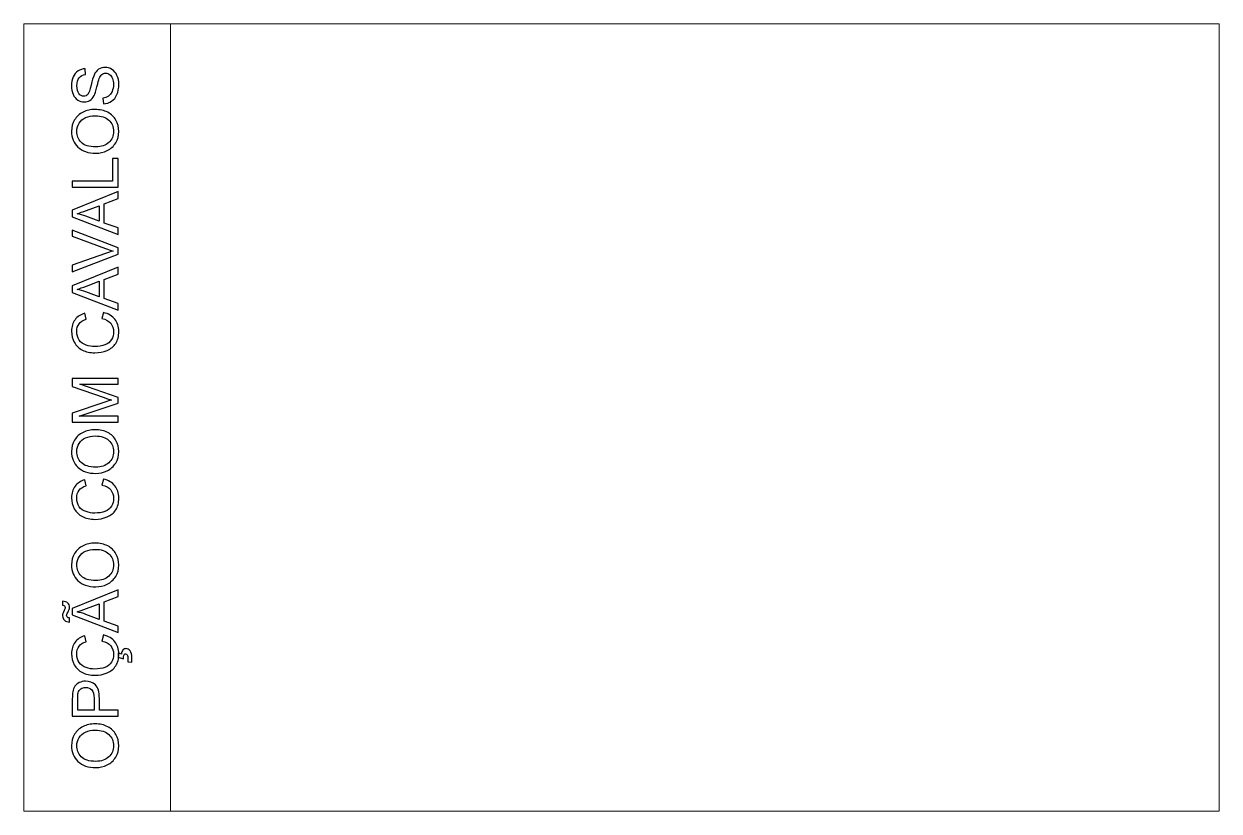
# Model space of a CAD drawing. Header units: millimetres. Extents: x -522 to 522, y -687 to 687.
# Drawn here: x -522 to 522, y 0 to 687 of the extents above; entities that cross this region are included whole.
import ezdxf

# ---------------------------------------------------------------- set-up
doc = ezdxf.new("R2010")
doc.units = ezdxf.units.MM
doc.header["$MEASUREMENT"] = 0
doc.layers.add('Camada 1', color=7, linetype='Continuous')

msp = doc.modelspace()

# ---------------------------------------------------------------- linework, layer by layer
at = {"layer": 'Camada 1', "color": 142, "lineweight": 20}
for points in [[(-521.6659, 0.0001), (-393.8405, 0.0001), (-393.8405, 687.4935), (-521.6659, 687.4935), (-521.6659, 0.0001)], [(-393.8405, 0.0001), (521.6659, 0.0001), (521.6659, 687.4935), (-393.8405, 687.4935), (-393.8405, 0.0001)]]:
    msp.add_lwpolyline(points, close=True, dxfattribs=at)
at = {"layer": 'Camada 1', "color": 142}
for points, knots in [([(-452.3213, 617.7937), (-452.3213, 617.7937), (-452.767, 622.7519), (-452.767, 622.7519), (-452.767, 622.7519), (-450.7614, 622.984), (-449.118, 623.5318), (-447.8274, 624.3953), (-447.8274, 624.3953), (-446.546, 625.2588), (-445.5061, 626.5959), (-444.7076, 628.4064), (-444.7076, 628.4064), (-443.9184, 630.217), (-443.5191, 632.2597), (-443.5191, 634.5253), (-443.5191, 634.5253), (-443.5191, 636.5401), (-443.8162, 638.3136), (-444.4198, 639.8549), (-444.4198, 639.8549), (-445.0233, 641.3962), (-445.8497, 642.5382), (-446.8989, 643.2903), (-446.8989, 643.2903), (-447.9481, 644.0424), (-449.0809, 644.4231), (-450.3158, 644.4231), (-450.3158, 644.4231), (-451.56, 644.4231), (-452.6463, 644.061), (-453.5841, 643.3367), (-453.5841, 643.3367), (-454.5126, 642.6125), (-455.2925, 641.4147), (-455.9332, 639.7434), (-455.9332, 639.7434), (-456.3417, 638.6757), (-456.9917, 636.308), (-457.8738, 632.6404), (-457.8738, 632.6404), (-458.7558, 628.9728), (-459.5822, 626.4102), (-460.3621, 624.9431), (-460.3621, 624.9431), (-461.3649, 623.0397), (-462.5998, 621.6284), (-464.0854, 620.6999), (-464.0854, 620.6999), (-465.5618, 619.7621), (-467.2238, 619.2978), (-469.0529, 619.2978), (-469.0529, 619.2978), (-471.0771, 619.2978), (-472.9619, 619.8735), (-474.7075, 621.0156), (-474.7075, 621.0156), (-476.4624, 622.1576), (-477.7901, 623.8196), (-478.7001, 626.0202), (-478.7001, 626.0202), (-479.61, 628.2115), (-480.065, 630.6534), (-480.065, 633.3368), (-480.065, 633.3368), (-480.065, 636.2894), (-479.5914, 638.8985), (-478.6351, 641.1548), (-478.6351, 641.1548), (-477.688, 643.411), (-476.286, 645.1473), (-474.4289, 646.3637), (-474.4289, 646.3637), (-472.5812, 647.58), (-470.4828, 648.23), (-468.143, 648.3228), (-468.143, 648.3228), (-468.143, 648.3228), (-467.753, 643.2532), (-467.753, 643.2532), (-467.753, 643.2532), (-470.2693, 642.9839), (-472.1727, 642.0647), (-473.454, 640.4955), (-473.454, 640.4955), (-474.7446, 638.9264), (-475.3853, 636.6051), (-475.3853, 633.5411), (-475.3853, 633.5411), (-475.3853, 630.347), (-474.8003, 628.0165), (-473.6304, 626.5587), (-473.6304, 626.5587), (-472.4605, 625.101), (-471.0492, 624.3675), (-469.3965, 624.3675), (-469.3965, 624.3675), (-467.9666, 624.3675), (-466.7874, 624.8874), (-465.8589, 625.9181), (-465.8589, 625.9181), (-464.9397, 626.9394), (-463.9833, 629.5856), (-463.0177, 633.8753), (-463.0177, 633.8753), (-462.0427, 638.165), (-461.1978, 641.1083), (-460.4736, 642.7054), (-460.4736, 642.7054), (-459.4058, 645.0173), (-458.0595, 646.7351), (-456.416, 647.84), (-456.416, 647.84), (-454.7819, 648.9449), (-452.897, 649.4927), (-450.7614, 649.4927), (-450.7614, 649.4927), (-448.6352, 649.4927), (-446.6482, 648.8892), (-444.7726, 647.6728), (-444.7726, 647.6728), (-442.897, 646.4565), (-441.4393, 644.7202), (-440.3994, 642.4454), (-440.3994, 642.4454), (-439.3594, 640.1706), (-438.8395, 637.6172), (-438.8395, 634.7667), (-438.8395, 634.7667), (-438.8395, 631.1641), (-439.3687, 628.1465), (-440.4179, 625.7138), (-440.4179, 625.7138), (-441.4671, 623.2718), (-443.0456, 621.3684), (-445.1626, 619.9849), (-445.1626, 619.9849), (-447.2703, 618.5922), (-449.6565, 617.8679), (-452.3213, 617.7937)], [0, 0, 0, 0, 0.027777778, 0.027777778, 0.027777778, 0.027777778, 0.055555556, 0.055555556, 0.055555556, 0.055555556, 0.083333333, 0.083333333, 0.083333333, 0.083333333, 0.111111111, 0.111111111, 0.111111111, 0.111111111, 0.138888889, 0.138888889, 0.138888889, 0.138888889, 0.166666667, 0.166666667, 0.166666667, 0.166666667, 0.194444444, 0.194444444, 0.194444444, 0.194444444, 0.222222222, 0.222222222, 0.222222222, 0.222222222, 0.25, 0.25, 0.25, 0.25, 0.277777778, 0.277777778, 0.277777778, 0.277777778, 0.305555556, 0.305555556, 0.305555556, 0.305555556, 0.333333333, 0.333333333, 0.333333333, 0.333333333, 0.361111111, 0.361111111, 0.361111111, 0.361111111, 0.388888889, 0.388888889, 0.388888889, 0.388888889, 0.416666667, 0.416666667, 0.416666667, 0.416666667, 0.444444444, 0.444444444, 0.444444444, 0.444444444, 0.472222222, 0.472222222, 0.472222222, 0.472222222, 0.5, 0.5, 0.5, 0.5, 0.527777778, 0.527777778, 0.527777778, 0.527777778, 0.555555556, 0.555555556, 0.555555556, 0.555555556, 0.583333333, 0.583333333, 0.583333333, 0.583333333, 0.611111111, 0.611111111, 0.611111111, 0.611111111, 0.638888889, 0.638888889, 0.638888889, 0.638888889, 0.666666667, 0.666666667, 0.666666667, 0.666666667, 0.694444444, 0.694444444, 0.694444444, 0.694444444, 0.722222222, 0.722222222, 0.722222222, 0.722222222, 0.75, 0.75, 0.75, 0.75, 0.777777778, 0.777777778, 0.777777778, 0.777777778, 0.805555556, 0.805555556, 0.805555556, 0.805555556, 0.833333333, 0.833333333, 0.833333333, 0.833333333, 0.861111111, 0.861111111, 0.861111111, 0.861111111, 0.888888889, 0.888888889, 0.888888889, 0.888888889, 0.916666667, 0.916666667, 0.916666667, 0.916666667, 0.944444444, 0.944444444, 0.944444444, 0.944444444, 1, 1, 1, 1]), ([(-458.923, 574.5719), (-465.5339, 574.5719), (-470.7149, 576.3546), (-474.4568, 579.9108), (-474.4568, 579.9108), (-478.1987, 583.4669), (-480.065, 588.0537), (-480.065, 593.6804), (-480.065, 593.6804), (-480.065, 597.3666), (-479.1829, 600.6814), (-477.428, 603.6433), (-477.428, 603.6433), (-475.6731, 606.5959), (-473.2219, 608.8522), (-470.0743, 610.4028), (-470.0743, 610.4028), (-466.9359, 611.9534), (-463.3705, 612.7333), (-459.3872, 612.7333), (-459.3872, 612.7333), (-455.3482, 612.7333), (-451.7271, 611.9162), (-448.5423, 610.2821), (-448.5423, 610.2821), (-445.3483, 608.6479), (-442.9342, 606.3359), (-441.3, 603.3462), (-441.3, 603.3462), (-439.6566, 600.3471), (-438.8395, 597.1159), (-438.8395, 593.6526), (-438.8395, 593.6526), (-438.8395, 589.8922), (-439.7494, 586.5403), (-441.56, 583.5784), (-441.56, 583.5784), (-443.3706, 580.6257), (-445.8404, 578.3787), (-448.9787, 576.856), (-448.9787, 576.856), (-452.1078, 575.3333), (-455.4225, 574.5719), (-458.923, 574.5719)], [0, 0, 0, 0, 0.083333333, 0.083333333, 0.083333333, 0.083333333, 0.166666667, 0.166666667, 0.166666667, 0.166666667, 0.25, 0.25, 0.25, 0.25, 0.333333333, 0.333333333, 0.333333333, 0.333333333, 0.416666667, 0.416666667, 0.416666667, 0.416666667, 0.5, 0.5, 0.5, 0.5, 0.583333333, 0.583333333, 0.583333333, 0.583333333, 0.666666667, 0.666666667, 0.666666667, 0.666666667, 0.75, 0.75, 0.75, 0.75, 0.833333333, 0.833333333, 0.833333333, 0.833333333, 1, 1, 1, 1]), ([(-458.8301, 580.0315), (-454.0298, 580.0315), (-450.2508, 581.3221), (-447.4931, 583.9033), (-447.4931, 583.9033), (-444.7355, 586.4846), (-443.352, 589.725), (-443.352, 593.6247), (-443.352, 593.6247), (-443.352, 597.5987), (-444.7447, 600.8578), (-447.5303, 603.4297), (-447.5303, 603.4297), (-450.3158, 605.9924), (-454.2712, 607.2737), (-459.3965, 607.2737), (-459.3965, 607.2737), (-462.637, 607.2737), (-465.4689, 606.7259), (-467.883, 605.6303), (-467.883, 605.6303), (-470.2971, 604.5346), (-472.1727, 602.9283), (-473.5004, 600.8206), (-473.5004, 600.8206), (-474.8282, 598.7036), (-475.4967, 596.336), (-475.4967, 593.7083), (-475.4967, 593.7083), (-475.4967, 589.9757), (-474.2154, 586.7631), (-471.6527, 584.0705), (-471.6527, 584.0705), (-469.0901, 581.3778), (-464.819, 580.0315), (-458.8301, 580.0315)], [0, 0, 0, 0, 0.1, 0.1, 0.1, 0.1, 0.2, 0.2, 0.2, 0.2, 0.3, 0.3, 0.3, 0.3, 0.4, 0.4, 0.4, 0.4, 0.5, 0.5, 0.5, 0.5, 0.6, 0.6, 0.6, 0.6, 0.7, 0.7, 0.7, 0.7, 0.8, 0.8, 0.8, 0.8, 1, 1, 1, 1]), ([(-439.508, 544.9805), (-439.508, 544.9805), (-479.3964, 544.9805), (-479.3964, 544.9805), (-479.3964, 544.9805), (-479.3964, 544.9805), (-479.3964, 550.273), (-479.3964, 550.273), (-479.3964, 550.273), (-479.3964, 550.273), (-444.1876, 550.273), (-444.1876, 550.273), (-444.1876, 550.273), (-444.1876, 550.273), (-444.1876, 569.883), (-444.1876, 569.883), (-444.1876, 569.883), (-444.1876, 569.883), (-439.508, 569.883), (-439.508, 569.883), (-439.508, 569.883), (-439.508, 569.883), (-439.508, 544.9805), (-439.508, 544.9805)], [0, 0, 0, 0, 0.142857143, 0.142857143, 0.142857143, 0.142857143, 0.285714286, 0.285714286, 0.285714286, 0.285714286, 0.428571429, 0.428571429, 0.428571429, 0.428571429, 0.571428571, 0.571428571, 0.571428571, 0.571428571, 0.714285714, 0.714285714, 0.714285714, 0.714285714, 1, 1, 1, 1]), ([(-439.508, 503.6715), (-439.508, 503.6715), (-479.3964, 518.9732), (-479.3964, 518.9732), (-479.3964, 518.9732), (-479.3964, 518.9732), (-479.3964, 524.7764), (-479.3964, 524.7764), (-479.3964, 524.7764), (-479.3964, 524.7764), (-439.508, 541.0159), (-439.508, 541.0159), (-439.508, 541.0159), (-439.508, 541.0159), (-439.508, 535.0085), (-439.508, 535.0085), (-439.508, 535.0085), (-439.508, 535.0085), (-451.5971, 530.3938), (-451.5971, 530.3938), (-451.5971, 530.3938), (-451.5971, 530.3938), (-451.5971, 513.5972), (-451.5971, 513.5972), (-451.5971, 513.5972), (-451.5971, 513.5972), (-439.508, 509.2704), (-439.508, 509.2704), (-439.508, 509.2704), (-439.508, 509.2704), (-439.508, 503.6715), (-439.508, 503.6715)], [0, 0, 0, 0, 0.111111111, 0.111111111, 0.111111111, 0.111111111, 0.222222222, 0.222222222, 0.222222222, 0.222222222, 0.333333333, 0.333333333, 0.333333333, 0.333333333, 0.444444444, 0.444444444, 0.444444444, 0.444444444, 0.555555556, 0.555555556, 0.555555556, 0.555555556, 0.666666667, 0.666666667, 0.666666667, 0.666666667, 0.777777778, 0.777777778, 0.777777778, 0.777777778, 1, 1, 1, 1]), ([(-455.8868, 515.1478), (-455.8868, 515.1478), (-455.8868, 528.7411), (-455.8868, 528.7411), (-455.8868, 528.7411), (-455.8868, 528.7411), (-466.9452, 524.5814), (-466.9452, 524.5814), (-466.9452, 524.5814), (-470.3064, 523.3279), (-473.0826, 522.3808), (-475.2739, 521.7216), (-475.2739, 521.7216), (-472.6741, 521.1738), (-470.1207, 520.4403), (-467.5952, 519.5211), (-467.5952, 519.5211), (-467.5952, 519.5211), (-455.8868, 515.1478), (-455.8868, 515.1478)], [0, 0, 0, 0, 0.166666667, 0.166666667, 0.166666667, 0.166666667, 0.333333333, 0.333333333, 0.333333333, 0.333333333, 0.5, 0.5, 0.5, 0.5, 0.666666667, 0.666666667, 0.666666667, 0.666666667, 1, 1, 1, 1]), ([(-439.508, 486.3828), (-439.508, 486.3828), (-479.3964, 470.9697), (-479.3964, 470.9697), (-479.3964, 470.9697), (-479.3964, 470.9697), (-479.3964, 476.6893), (-479.3964, 476.6893), (-479.3964, 476.6893), (-479.3964, 476.6893), (-450.4086, 487.0514), (-450.4086, 487.0514), (-450.4086, 487.0514), (-448.0874, 487.8777), (-445.9147, 488.5834), (-443.8812, 489.1405), (-443.8812, 489.1405), (-446.0539, 489.7533), (-448.2359, 490.4682), (-450.4086, 491.2853), (-450.4086, 491.2853), (-450.4086, 491.2853), (-479.3964, 502.0374), (-479.3964, 502.0374), (-479.3964, 502.0374), (-479.3964, 502.0374), (-479.3964, 507.4227), (-479.3964, 507.4227), (-479.3964, 507.4227), (-479.3964, 507.4227), (-439.508, 491.8703), (-439.508, 491.8703), (-439.508, 491.8703), (-439.508, 491.8703), (-439.508, 486.3828), (-439.508, 486.3828)], [0, 0, 0, 0, 0.1, 0.1, 0.1, 0.1, 0.2, 0.2, 0.2, 0.2, 0.3, 0.3, 0.3, 0.3, 0.4, 0.4, 0.4, 0.4, 0.5, 0.5, 0.5, 0.5, 0.6, 0.6, 0.6, 0.6, 0.7, 0.7, 0.7, 0.7, 0.8, 0.8, 0.8, 0.8, 1, 1, 1, 1]), ([(-439.508, 437.6179), (-439.508, 437.6179), (-479.3964, 452.9196), (-479.3964, 452.9196), (-479.3964, 452.9196), (-479.3964, 452.9196), (-479.3964, 458.7228), (-479.3964, 458.7228), (-479.3964, 458.7228), (-479.3964, 458.7228), (-439.508, 474.9623), (-439.508, 474.9623), (-439.508, 474.9623), (-439.508, 474.9623), (-439.508, 468.9549), (-439.508, 468.9549), (-439.508, 468.9549), (-439.508, 468.9549), (-451.5971, 464.3402), (-451.5971, 464.3402), (-451.5971, 464.3402), (-451.5971, 464.3402), (-451.5971, 447.5436), (-451.5971, 447.5436), (-451.5971, 447.5436), (-451.5971, 447.5436), (-439.508, 443.2168), (-439.508, 443.2168), (-439.508, 443.2168), (-439.508, 443.2168), (-439.508, 437.6179), (-439.508, 437.6179)], [0, 0, 0, 0, 0.111111111, 0.111111111, 0.111111111, 0.111111111, 0.222222222, 0.222222222, 0.222222222, 0.222222222, 0.333333333, 0.333333333, 0.333333333, 0.333333333, 0.444444444, 0.444444444, 0.444444444, 0.444444444, 0.555555556, 0.555555556, 0.555555556, 0.555555556, 0.666666667, 0.666666667, 0.666666667, 0.666666667, 0.777777778, 0.777777778, 0.777777778, 0.777777778, 1, 1, 1, 1]), ([(-455.8868, 449.0942), (-455.8868, 449.0942), (-455.8868, 462.6875), (-455.8868, 462.6875), (-455.8868, 462.6875), (-455.8868, 462.6875), (-466.9452, 458.5278), (-466.9452, 458.5278), (-466.9452, 458.5278), (-470.3064, 457.2743), (-473.0826, 456.3272), (-475.2739, 455.668), (-475.2739, 455.668), (-472.6741, 455.1202), (-470.1207, 454.3867), (-467.5952, 453.4675), (-467.5952, 453.4675), (-467.5952, 453.4675), (-455.8868, 449.0942), (-455.8868, 449.0942)], [0, 0, 0, 0, 0.166666667, 0.166666667, 0.166666667, 0.166666667, 0.333333333, 0.333333333, 0.333333333, 0.333333333, 0.5, 0.5, 0.5, 0.5, 0.666666667, 0.666666667, 0.666666667, 0.666666667, 1, 1, 1, 1]), ([(-453.5005, 430.1713), (-453.5005, 430.1713), (-452.1635, 435.4638), (-452.1635, 435.4638), (-452.1635, 435.4638), (-447.8274, 434.3589), (-444.5312, 432.3719), (-442.2564, 429.5028), (-442.2564, 429.5028), (-439.9815, 426.6337), (-438.8395, 423.124), (-438.8395, 418.9736), (-438.8395, 418.9736), (-438.8395, 414.6839), (-439.7123, 411.1928), (-441.4671, 408.5001), (-441.4671, 408.5001), (-443.2127, 405.8074), (-445.7475, 403.7647), (-449.0623, 402.3627), (-449.0623, 402.3627), (-452.377, 400.9607), (-455.9425, 400.255), (-459.7493, 400.255), (-459.7493, 400.255), (-463.8997, 400.255), (-467.5209, 401.0442), (-470.6128, 402.632), (-470.6128, 402.632), (-473.7047, 404.2197), (-476.0538, 406.476), (-477.6601, 409.4007), (-477.6601, 409.4007), (-479.2664, 412.3255), (-480.065, 415.5474), (-480.065, 419.0572), (-480.065, 419.0572), (-480.065, 423.0497), (-479.0529, 426.4016), (-477.0195, 429.1128), (-477.0195, 429.1128), (-474.986, 431.8333), (-472.1355, 433.7275), (-468.4587, 434.7953), (-468.4587, 434.7953), (-468.4587, 434.7953), (-467.2331, 429.6142), (-467.2331, 429.6142), (-467.2331, 429.6142), (-470.13, 428.695), (-472.247, 427.3487), (-473.5654, 425.5938), (-473.5654, 425.5938), (-474.8932, 423.8389), (-475.5524, 421.6291), (-475.5524, 418.9643), (-475.5524, 418.9643), (-475.5524, 415.9095), (-474.8189, 413.3469), (-473.3519, 411.2949), (-473.3519, 411.2949), (-471.8849, 409.2429), (-469.9071, 407.7944), (-467.4373, 406.9681), (-467.4373, 406.9681), (-464.9582, 406.1324), (-462.4049, 405.7146), (-459.7772, 405.7146), (-459.7772, 405.7146), (-456.3882, 405.7146), (-453.4262, 406.2067), (-450.9007, 407.1909), (-450.9007, 407.1909), (-448.3659, 408.1751), (-446.481, 409.7072), (-445.2276, 411.787), (-445.2276, 411.787), (-443.9741, 413.8668), (-443.352, 416.1138), (-443.352, 418.5372), (-443.352, 418.5372), (-443.352, 421.4898), (-444.2062, 423.9782), (-445.9054, 426.0209), (-445.9054, 426.0209), (-447.6138, 428.0636), (-450.1393, 429.4471), (-453.5005, 430.1713)], [0, 0, 0, 0, 0.043478261, 0.043478261, 0.043478261, 0.043478261, 0.086956522, 0.086956522, 0.086956522, 0.086956522, 0.130434783, 0.130434783, 0.130434783, 0.130434783, 0.173913043, 0.173913043, 0.173913043, 0.173913043, 0.217391304, 0.217391304, 0.217391304, 0.217391304, 0.260869565, 0.260869565, 0.260869565, 0.260869565, 0.304347826, 0.304347826, 0.304347826, 0.304347826, 0.347826087, 0.347826087, 0.347826087, 0.347826087, 0.391304348, 0.391304348, 0.391304348, 0.391304348, 0.434782609, 0.434782609, 0.434782609, 0.434782609, 0.47826087, 0.47826087, 0.47826087, 0.47826087, 0.52173913, 0.52173913, 0.52173913, 0.52173913, 0.565217391, 0.565217391, 0.565217391, 0.565217391, 0.608695652, 0.608695652, 0.608695652, 0.608695652, 0.652173913, 0.652173913, 0.652173913, 0.652173913, 0.695652174, 0.695652174, 0.695652174, 0.695652174, 0.739130435, 0.739130435, 0.739130435, 0.739130435, 0.782608696, 0.782608696, 0.782608696, 0.782608696, 0.826086957, 0.826086957, 0.826086957, 0.826086957, 0.869565217, 0.869565217, 0.869565217, 0.869565217, 0.913043478, 0.913043478, 0.913043478, 0.913043478, 1, 1, 1, 1]), ([(-439.508, 339.7632), (-439.508, 339.7632), (-479.3964, 339.7632), (-479.3964, 339.7632), (-479.3964, 339.7632), (-479.3964, 339.7632), (-479.3964, 347.674), (-479.3964, 347.674), (-479.3964, 347.674), (-479.3964, 347.674), (-451.1607, 357.1076), (-451.1607, 357.1076), (-451.1607, 357.1076), (-448.533, 357.9804), (-446.5646, 358.6117), (-445.2554, 359.011), (-445.2554, 359.011), (-446.7039, 359.466), (-448.8394, 360.1809), (-451.6528, 361.1466), (-451.6528, 361.1466), (-451.6528, 361.1466), (-479.3964, 370.7473), (-479.3964, 370.7473), (-479.3964, 370.7473), (-479.3964, 370.7473), (-479.3964, 377.8132), (-479.3964, 377.8132), (-479.3964, 377.8132), (-479.3964, 377.8132), (-439.508, 377.8132), (-439.508, 377.8132), (-439.508, 377.8132), (-439.508, 377.8132), (-439.508, 372.7435), (-439.508, 372.7435), (-439.508, 372.7435), (-439.508, 372.7435), (-472.8784, 372.7435), (-472.8784, 372.7435), (-472.8784, 372.7435), (-472.8784, 372.7435), (-439.508, 361.1001), (-439.508, 361.1001), (-439.508, 361.1001), (-439.508, 361.1001), (-439.508, 356.3462), (-439.508, 356.3462), (-439.508, 356.3462), (-439.508, 356.3462), (-473.4912, 344.8328), (-473.4912, 344.8328), (-473.4912, 344.8328), (-473.4912, 344.8328), (-439.508, 344.8328), (-439.508, 344.8328), (-439.508, 344.8328), (-439.508, 344.8328), (-439.508, 339.7632), (-439.508, 339.7632)], [0, 0, 0, 0, 0.0625, 0.0625, 0.0625, 0.0625, 0.125, 0.125, 0.125, 0.125, 0.1875, 0.1875, 0.1875, 0.1875, 0.25, 0.25, 0.25, 0.25, 0.3125, 0.3125, 0.3125, 0.3125, 0.375, 0.375, 0.375, 0.375, 0.4375, 0.4375, 0.4375, 0.4375, 0.5, 0.5, 0.5, 0.5, 0.5625, 0.5625, 0.5625, 0.5625, 0.625, 0.625, 0.625, 0.625, 0.6875, 0.6875, 0.6875, 0.6875, 0.75, 0.75, 0.75, 0.75, 0.8125, 0.8125, 0.8125, 0.8125, 0.875, 0.875, 0.875, 0.875, 1, 1, 1, 1]), ([(-458.923, 294.9258), (-465.5339, 294.9258), (-470.7149, 296.7085), (-474.4568, 300.2647), (-474.4568, 300.2647), (-478.1987, 303.8208), (-480.065, 308.4076), (-480.065, 314.0343), (-480.065, 314.0343), (-480.065, 317.7205), (-479.1829, 321.0353), (-477.428, 323.9972), (-477.428, 323.9972), (-475.6731, 326.9498), (-473.2219, 329.2061), (-470.0743, 330.7567), (-470.0743, 330.7567), (-466.9359, 332.3073), (-463.3705, 333.0872), (-459.3872, 333.0872), (-459.3872, 333.0872), (-455.3482, 333.0872), (-451.7271, 332.2701), (-448.5423, 330.636), (-448.5423, 330.636), (-445.3483, 329.0018), (-442.9342, 326.6898), (-441.3, 323.7001), (-441.3, 323.7001), (-439.6566, 320.701), (-438.8395, 317.4698), (-438.8395, 314.0065), (-438.8395, 314.0065), (-438.8395, 310.2461), (-439.7494, 306.8942), (-441.56, 303.9323), (-441.56, 303.9323), (-443.3706, 300.9796), (-445.8404, 298.7326), (-448.9787, 297.2099), (-448.9787, 297.2099), (-452.1078, 295.6872), (-455.4225, 294.9258), (-458.923, 294.9258)], [0, 0, 0, 0, 0.083333333, 0.083333333, 0.083333333, 0.083333333, 0.166666667, 0.166666667, 0.166666667, 0.166666667, 0.25, 0.25, 0.25, 0.25, 0.333333333, 0.333333333, 0.333333333, 0.333333333, 0.416666667, 0.416666667, 0.416666667, 0.416666667, 0.5, 0.5, 0.5, 0.5, 0.583333333, 0.583333333, 0.583333333, 0.583333333, 0.666666667, 0.666666667, 0.666666667, 0.666666667, 0.75, 0.75, 0.75, 0.75, 0.833333333, 0.833333333, 0.833333333, 0.833333333, 1, 1, 1, 1]), ([(-458.8301, 300.3854), (-454.0298, 300.3854), (-450.2508, 301.676), (-447.4931, 304.2572), (-447.4931, 304.2572), (-444.7355, 306.8385), (-443.352, 310.0789), (-443.352, 313.9786), (-443.352, 313.9786), (-443.352, 317.9526), (-444.7447, 321.2117), (-447.5303, 323.7836), (-447.5303, 323.7836), (-450.3158, 326.3463), (-454.2712, 327.6276), (-459.3965, 327.6276), (-459.3965, 327.6276), (-462.637, 327.6276), (-465.4689, 327.0798), (-467.883, 325.9842), (-467.883, 325.9842), (-470.2971, 324.8885), (-472.1727, 323.2822), (-473.5004, 321.1745), (-473.5004, 321.1745), (-474.8282, 319.0575), (-475.4967, 316.6899), (-475.4967, 314.0622), (-475.4967, 314.0622), (-475.4967, 310.3296), (-474.2154, 307.117), (-471.6527, 304.4244), (-471.6527, 304.4244), (-469.0901, 301.7317), (-464.819, 300.3854), (-458.8301, 300.3854)], [0, 0, 0, 0, 0.1, 0.1, 0.1, 0.1, 0.2, 0.2, 0.2, 0.2, 0.3, 0.3, 0.3, 0.3, 0.4, 0.4, 0.4, 0.4, 0.5, 0.5, 0.5, 0.5, 0.6, 0.6, 0.6, 0.6, 0.7, 0.7, 0.7, 0.7, 0.8, 0.8, 0.8, 0.8, 1, 1, 1, 1]), ([(-453.5005, 284.7215), (-453.5005, 284.7215), (-452.1635, 290.014), (-452.1635, 290.014), (-452.1635, 290.014), (-447.8274, 288.9091), (-444.5312, 286.9221), (-442.2564, 284.053), (-442.2564, 284.053), (-439.9815, 281.1839), (-438.8395, 277.6742), (-438.8395, 273.5238), (-438.8395, 273.5238), (-438.8395, 269.2341), (-439.7123, 265.743), (-441.4671, 263.0503), (-441.4671, 263.0503), (-443.2127, 260.3576), (-445.7475, 258.3149), (-449.0623, 256.9129), (-449.0623, 256.9129), (-452.377, 255.5109), (-455.9425, 254.8052), (-459.7493, 254.8052), (-459.7493, 254.8052), (-463.8997, 254.8052), (-467.5209, 255.5944), (-470.6128, 257.1822), (-470.6128, 257.1822), (-473.7047, 258.7699), (-476.0538, 261.0262), (-477.6601, 263.9509), (-477.6601, 263.9509), (-479.2664, 266.8757), (-480.065, 270.0976), (-480.065, 273.6074), (-480.065, 273.6074), (-480.065, 277.5999), (-479.0529, 280.9518), (-477.0195, 283.663), (-477.0195, 283.663), (-474.986, 286.3835), (-472.1355, 288.2777), (-468.4587, 289.3455), (-468.4587, 289.3455), (-468.4587, 289.3455), (-467.2331, 284.1644), (-467.2331, 284.1644), (-467.2331, 284.1644), (-470.13, 283.2452), (-472.247, 281.8989), (-473.5654, 280.144), (-473.5654, 280.144), (-474.8932, 278.3891), (-475.5524, 276.1793), (-475.5524, 273.5145), (-475.5524, 273.5145), (-475.5524, 270.4597), (-474.8189, 267.8971), (-473.3519, 265.8451), (-473.3519, 265.8451), (-471.8849, 263.7931), (-469.9071, 262.3446), (-467.4373, 261.5183), (-467.4373, 261.5183), (-464.9582, 260.6826), (-462.4049, 260.2648), (-459.7772, 260.2648), (-459.7772, 260.2648), (-456.3882, 260.2648), (-453.4262, 260.7569), (-450.9007, 261.7411), (-450.9007, 261.7411), (-448.3659, 262.7253), (-446.481, 264.2574), (-445.2276, 266.3372), (-445.2276, 266.3372), (-443.9741, 268.417), (-443.352, 270.664), (-443.352, 273.0874), (-443.352, 273.0874), (-443.352, 276.04), (-444.2062, 278.5284), (-445.9054, 280.5711), (-445.9054, 280.5711), (-447.6138, 282.6138), (-450.1393, 283.9973), (-453.5005, 284.7215)], [0, 0, 0, 0, 0.043478261, 0.043478261, 0.043478261, 0.043478261, 0.086956522, 0.086956522, 0.086956522, 0.086956522, 0.130434783, 0.130434783, 0.130434783, 0.130434783, 0.173913043, 0.173913043, 0.173913043, 0.173913043, 0.217391304, 0.217391304, 0.217391304, 0.217391304, 0.260869565, 0.260869565, 0.260869565, 0.260869565, 0.304347826, 0.304347826, 0.304347826, 0.304347826, 0.347826087, 0.347826087, 0.347826087, 0.347826087, 0.391304348, 0.391304348, 0.391304348, 0.391304348, 0.434782609, 0.434782609, 0.434782609, 0.434782609, 0.47826087, 0.47826087, 0.47826087, 0.47826087, 0.52173913, 0.52173913, 0.52173913, 0.52173913, 0.565217391, 0.565217391, 0.565217391, 0.565217391, 0.608695652, 0.608695652, 0.608695652, 0.608695652, 0.652173913, 0.652173913, 0.652173913, 0.652173913, 0.695652174, 0.695652174, 0.695652174, 0.695652174, 0.739130435, 0.739130435, 0.739130435, 0.739130435, 0.782608696, 0.782608696, 0.782608696, 0.782608696, 0.826086957, 0.826086957, 0.826086957, 0.826086957, 0.869565217, 0.869565217, 0.869565217, 0.869565217, 0.913043478, 0.913043478, 0.913043478, 0.913043478, 1, 1, 1, 1]), ([(-458.923, 195.8825), (-465.5339, 195.8825), (-470.7149, 197.6652), (-474.4568, 201.2214), (-474.4568, 201.2214), (-478.1987, 204.7775), (-480.065, 209.3643), (-480.065, 214.991), (-480.065, 214.991), (-480.065, 218.6772), (-479.1829, 221.992), (-477.428, 224.9539), (-477.428, 224.9539), (-475.6731, 227.9065), (-473.2219, 230.1628), (-470.0743, 231.7134), (-470.0743, 231.7134), (-466.9359, 233.264), (-463.3705, 234.0439), (-459.3872, 234.0439), (-459.3872, 234.0439), (-455.3482, 234.0439), (-451.7271, 233.2268), (-448.5423, 231.5927), (-448.5423, 231.5927), (-445.3483, 229.9585), (-442.9342, 227.6465), (-441.3, 224.6568), (-441.3, 224.6568), (-439.6566, 221.6577), (-438.8395, 218.4265), (-438.8395, 214.9632), (-438.8395, 214.9632), (-438.8395, 211.2028), (-439.7494, 207.8509), (-441.56, 204.889), (-441.56, 204.889), (-443.3706, 201.9363), (-445.8404, 199.6893), (-448.9787, 198.1666), (-448.9787, 198.1666), (-452.1078, 196.6439), (-455.4225, 195.8825), (-458.923, 195.8825)], [0, 0, 0, 0, 0.083333333, 0.083333333, 0.083333333, 0.083333333, 0.166666667, 0.166666667, 0.166666667, 0.166666667, 0.25, 0.25, 0.25, 0.25, 0.333333333, 0.333333333, 0.333333333, 0.333333333, 0.416666667, 0.416666667, 0.416666667, 0.416666667, 0.5, 0.5, 0.5, 0.5, 0.583333333, 0.583333333, 0.583333333, 0.583333333, 0.666666667, 0.666666667, 0.666666667, 0.666666667, 0.75, 0.75, 0.75, 0.75, 0.833333333, 0.833333333, 0.833333333, 0.833333333, 1, 1, 1, 1]), ([(-458.8301, 201.3421), (-454.0298, 201.3421), (-450.2508, 202.6327), (-447.4931, 205.2139), (-447.4931, 205.2139), (-444.7355, 207.7952), (-443.352, 211.0356), (-443.352, 214.9353), (-443.352, 214.9353), (-443.352, 218.9093), (-444.7447, 222.1684), (-447.5303, 224.7403), (-447.5303, 224.7403), (-450.3158, 227.303), (-454.2712, 228.5843), (-459.3965, 228.5843), (-459.3965, 228.5843), (-462.637, 228.5843), (-465.4689, 228.0365), (-467.883, 226.9409), (-467.883, 226.9409), (-470.2971, 225.8452), (-472.1727, 224.2389), (-473.5004, 222.1312), (-473.5004, 222.1312), (-474.8282, 220.0142), (-475.4967, 217.6466), (-475.4967, 215.0189), (-475.4967, 215.0189), (-475.4967, 211.2863), (-474.2154, 208.0737), (-471.6527, 205.3811), (-471.6527, 205.3811), (-469.0901, 202.6884), (-464.819, 201.3421), (-458.8301, 201.3421)], [0, 0, 0, 0, 0.1, 0.1, 0.1, 0.1, 0.2, 0.2, 0.2, 0.2, 0.3, 0.3, 0.3, 0.3, 0.4, 0.4, 0.4, 0.4, 0.5, 0.5, 0.5, 0.5, 0.6, 0.6, 0.6, 0.6, 0.7, 0.7, 0.7, 0.7, 0.8, 0.8, 0.8, 0.8, 1, 1, 1, 1]), ([(-439.508, 155.9662), (-439.508, 155.9662), (-479.3964, 171.2679), (-479.3964, 171.2679), (-479.3964, 171.2679), (-479.3964, 171.2679), (-479.3964, 177.0711), (-479.3964, 177.0711), (-479.3964, 177.0711), (-479.3964, 177.0711), (-439.508, 193.3106), (-439.508, 193.3106), (-439.508, 193.3106), (-439.508, 193.3106), (-439.508, 187.3032), (-439.508, 187.3032), (-439.508, 187.3032), (-439.508, 187.3032), (-451.5971, 182.6885), (-451.5971, 182.6885), (-451.5971, 182.6885), (-451.5971, 182.6885), (-451.5971, 165.8919), (-451.5971, 165.8919), (-451.5971, 165.8919), (-451.5971, 165.8919), (-439.508, 161.5651), (-439.508, 161.5651), (-439.508, 161.5651), (-439.508, 161.5651), (-439.508, 155.9662), (-439.508, 155.9662)], [0, 0, 0, 0, 0.111111111, 0.111111111, 0.111111111, 0.111111111, 0.222222222, 0.222222222, 0.222222222, 0.222222222, 0.333333333, 0.333333333, 0.333333333, 0.333333333, 0.444444444, 0.444444444, 0.444444444, 0.444444444, 0.555555556, 0.555555556, 0.555555556, 0.555555556, 0.666666667, 0.666666667, 0.666666667, 0.666666667, 0.777777778, 0.777777778, 0.777777778, 0.777777778, 1, 1, 1, 1]), ([(-481.792, 165.1305), (-483.6583, 165.112), (-485.1439, 165.6319), (-486.2581, 166.6811), (-486.2581, 166.6811), (-487.363, 167.7118), (-487.9201, 169.0395), (-487.9201, 170.6551), (-487.9201, 170.6551), (-487.9201, 171.7786), (-487.4465, 173.3106), (-486.4902, 175.2419), (-486.4902, 175.2419), (-485.9609, 176.3097), (-485.6917, 177.1639), (-485.6917, 177.7953), (-485.6917, 177.7953), (-485.6917, 178.3803), (-485.8495, 178.8259), (-486.1652, 179.1324), (-486.1652, 179.1324), (-486.4716, 179.4388), (-487.103, 179.6523), (-488.0315, 179.7823), (-488.0315, 179.7823), (-488.0315, 179.7823), (-488.0315, 183.292), (-488.0315, 183.292), (-488.0315, 183.292), (-485.9702, 183.2363), (-484.4196, 182.7164), (-483.389, 181.7322), (-483.389, 181.7322), (-482.3584, 180.7479), (-481.8477, 179.5038), (-481.8477, 177.981), (-481.8477, 177.981), (-481.8477, 176.8482), (-482.3584, 175.3441), (-483.3704, 173.4871), (-483.3704, 173.4871), (-484.0297, 172.2707), (-484.3546, 171.3794), (-484.3546, 170.813), (-484.3546, 170.813), (-484.3546, 170.2002), (-484.1411, 169.6988), (-483.7047, 169.3274), (-483.7047, 169.3274), (-483.2776, 168.9281), (-482.6369, 168.7331), (-481.792, 168.7517), (-481.792, 168.7517), (-481.792, 168.7517), (-481.792, 165.1305), (-481.792, 165.1305)], [0, 0, 0, 0, 0.066666667, 0.066666667, 0.066666667, 0.066666667, 0.133333333, 0.133333333, 0.133333333, 0.133333333, 0.2, 0.2, 0.2, 0.2, 0.266666667, 0.266666667, 0.266666667, 0.266666667, 0.333333333, 0.333333333, 0.333333333, 0.333333333, 0.4, 0.4, 0.4, 0.4, 0.466666667, 0.466666667, 0.466666667, 0.466666667, 0.533333333, 0.533333333, 0.533333333, 0.533333333, 0.6, 0.6, 0.6, 0.6, 0.666666667, 0.666666667, 0.666666667, 0.666666667, 0.733333333, 0.733333333, 0.733333333, 0.733333333, 0.8, 0.8, 0.8, 0.8, 0.866666667, 0.866666667, 0.866666667, 0.866666667, 1, 1, 1, 1]), ([(-455.8868, 167.4425), (-455.8868, 167.4425), (-455.8868, 181.0358), (-455.8868, 181.0358), (-455.8868, 181.0358), (-455.8868, 181.0358), (-466.9452, 176.8761), (-466.9452, 176.8761), (-466.9452, 176.8761), (-470.3064, 175.6226), (-473.0826, 174.6755), (-475.2739, 174.0163), (-475.2739, 174.0163), (-472.6741, 173.4685), (-470.1207, 172.735), (-467.5952, 171.8158), (-467.5952, 171.8158), (-467.5952, 171.8158), (-455.8868, 167.4425), (-455.8868, 167.4425)], [0, 0, 0, 0, 0.166666667, 0.166666667, 0.166666667, 0.166666667, 0.333333333, 0.333333333, 0.333333333, 0.333333333, 0.5, 0.5, 0.5, 0.5, 0.666666667, 0.666666667, 0.666666667, 0.666666667, 1, 1, 1, 1]), ([(-453.5005, 148.5196), (-453.5005, 148.5196), (-452.1635, 153.8121), (-452.1635, 153.8121), (-452.1635, 153.8121), (-447.8274, 152.7072), (-444.5312, 150.7202), (-442.2564, 147.8511), (-442.2564, 147.8511), (-439.9815, 144.982), (-438.8395, 141.4723), (-438.8395, 137.3219), (-438.8395, 137.3219), (-438.8395, 133.0322), (-439.7123, 129.5411), (-441.4671, 126.8484), (-441.4671, 126.8484), (-443.2127, 124.1557), (-445.7475, 122.113), (-449.0623, 120.711), (-449.0623, 120.711), (-452.377, 119.309), (-455.9425, 118.6033), (-459.7493, 118.6033), (-459.7493, 118.6033), (-463.8997, 118.6033), (-467.5209, 119.3925), (-470.6128, 120.9803), (-470.6128, 120.9803), (-473.7047, 122.568), (-476.0538, 124.8243), (-477.6601, 127.749), (-477.6601, 127.749), (-479.2664, 130.6738), (-480.065, 133.8957), (-480.065, 137.4055), (-480.065, 137.4055), (-480.065, 141.398), (-479.0529, 144.7499), (-477.0195, 147.4611), (-477.0195, 147.4611), (-474.986, 150.1816), (-472.1355, 152.0758), (-468.4587, 153.1436), (-468.4587, 153.1436), (-468.4587, 153.1436), (-467.2331, 147.9625), (-467.2331, 147.9625), (-467.2331, 147.9625), (-470.13, 147.0433), (-472.247, 145.697), (-473.5654, 143.9421), (-473.5654, 143.9421), (-474.8932, 142.1872), (-475.5524, 139.9774), (-475.5524, 137.3126), (-475.5524, 137.3126), (-475.5524, 134.2578), (-474.8189, 131.6952), (-473.3519, 129.6432), (-473.3519, 129.6432), (-471.8849, 127.5912), (-469.9071, 126.1427), (-467.4373, 125.3164), (-467.4373, 125.3164), (-464.9582, 124.4807), (-462.4049, 124.0629), (-459.7772, 124.0629), (-459.7772, 124.0629), (-456.3882, 124.0629), (-453.4262, 124.555), (-450.9007, 125.5392), (-450.9007, 125.5392), (-448.3659, 126.5234), (-446.481, 128.0555), (-445.2276, 130.1353), (-445.2276, 130.1353), (-443.9741, 132.2151), (-443.352, 134.4621), (-443.352, 136.8855), (-443.352, 136.8855), (-443.352, 139.8381), (-444.2062, 142.3265), (-445.9054, 144.3692), (-445.9054, 144.3692), (-447.6138, 146.4119), (-450.1393, 147.7954), (-453.5005, 148.5196)], [0, 0, 0, 0, 0.043478261, 0.043478261, 0.043478261, 0.043478261, 0.086956522, 0.086956522, 0.086956522, 0.086956522, 0.130434783, 0.130434783, 0.130434783, 0.130434783, 0.173913043, 0.173913043, 0.173913043, 0.173913043, 0.217391304, 0.217391304, 0.217391304, 0.217391304, 0.260869565, 0.260869565, 0.260869565, 0.260869565, 0.304347826, 0.304347826, 0.304347826, 0.304347826, 0.347826087, 0.347826087, 0.347826087, 0.347826087, 0.391304348, 0.391304348, 0.391304348, 0.391304348, 0.434782609, 0.434782609, 0.434782609, 0.434782609, 0.47826087, 0.47826087, 0.47826087, 0.47826087, 0.52173913, 0.52173913, 0.52173913, 0.52173913, 0.565217391, 0.565217391, 0.565217391, 0.565217391, 0.608695652, 0.608695652, 0.608695652, 0.608695652, 0.652173913, 0.652173913, 0.652173913, 0.652173913, 0.695652174, 0.695652174, 0.695652174, 0.695652174, 0.739130435, 0.739130435, 0.739130435, 0.739130435, 0.782608696, 0.782608696, 0.782608696, 0.782608696, 0.826086957, 0.826086957, 0.826086957, 0.826086957, 0.869565217, 0.869565217, 0.869565217, 0.869565217, 0.913043478, 0.913043478, 0.913043478, 0.913043478, 1, 1, 1, 1]), ([(-434.7169, 133.0694), (-434.7169, 133.0694), (-439.508, 134.4807), (-439.508, 134.4807), (-439.508, 134.4807), (-439.508, 134.4807), (-439.508, 138.1018), (-439.508, 138.1018), (-439.508, 138.1018), (-439.508, 138.1018), (-436.6111, 137.2012), (-436.6111, 137.2012), (-436.6111, 137.2012), (-436.4254, 138.7518), (-435.9518, 139.9217), (-435.1812, 140.7109), (-435.1812, 140.7109), (-434.4198, 141.5002), (-433.5656, 141.8901), (-432.6278, 141.8901), (-432.6278, 141.8901), (-431.2722, 141.8901), (-430.0744, 141.2309), (-429.0345, 139.9124), (-429.0345, 139.9124), (-427.9946, 138.6032), (-427.4746, 136.6162), (-427.4746, 133.97), (-427.4746, 133.97), (-427.4746, 132.4751), (-427.4746, 131.1566), (-427.4746, 130.0239), (-427.4746, 130.0239), (-427.4746, 130.0239), (-430.9286, 130.3024), (-430.9286, 130.3024), (-430.9286, 130.3024), (-430.8915, 131.4816), (-430.8729, 132.3358), (-430.8729, 132.8929), (-430.8729, 132.8929), (-430.8729, 134.6107), (-431.1051, 135.827), (-431.5786, 136.5234), (-431.5786, 136.5234), (-431.9407, 137.0526), (-432.3771, 137.3219), (-432.9064, 137.3219), (-432.9064, 137.3219), (-433.2313, 137.3219), (-433.5192, 137.2198), (-433.7699, 137.0062), (-433.7699, 137.0062), (-434.0206, 136.8019), (-434.2341, 136.4213), (-434.4198, 135.8642), (-434.4198, 135.8642), (-434.5962, 135.2978), (-434.6984, 134.3693), (-434.7169, 133.0694)], [0, 0, 0, 0, 0.0625, 0.0625, 0.0625, 0.0625, 0.125, 0.125, 0.125, 0.125, 0.1875, 0.1875, 0.1875, 0.1875, 0.25, 0.25, 0.25, 0.25, 0.3125, 0.3125, 0.3125, 0.3125, 0.375, 0.375, 0.375, 0.375, 0.4375, 0.4375, 0.4375, 0.4375, 0.5, 0.5, 0.5, 0.5, 0.5625, 0.5625, 0.5625, 0.5625, 0.625, 0.625, 0.625, 0.625, 0.6875, 0.6875, 0.6875, 0.6875, 0.75, 0.75, 0.75, 0.75, 0.8125, 0.8125, 0.8125, 0.8125, 0.875, 0.875, 0.875, 0.875, 1, 1, 1, 1]), ([(-439.508, 82.9489), (-439.508, 82.9489), (-479.3964, 82.9489), (-479.3964, 82.9489), (-479.3964, 82.9489), (-479.3964, 82.9489), (-479.3964, 98.0092), (-479.3964, 98.0092), (-479.3964, 98.0092), (-479.3964, 100.6554), (-479.2664, 102.6795), (-479.0157, 104.0816), (-479.0157, 104.0816), (-478.6908, 106.0407), (-478.0687, 107.6842), (-477.1587, 109.0119), (-477.1587, 109.0119), (-476.2395, 110.3397), (-474.9582, 111.4075), (-473.3147, 112.2153), (-473.3147, 112.2153), (-471.6713, 113.023), (-469.8607, 113.4223), (-467.883, 113.4223), (-467.883, 113.4223), (-464.5033, 113.4223), (-461.6342, 112.3452), (-459.2944, 110.1818), (-459.2944, 110.1818), (-456.9453, 108.0277), (-455.7753, 104.1187), (-455.7753, 98.4734), (-455.7753, 98.4734), (-455.7753, 98.4734), (-455.7753, 88.2413), (-455.7753, 88.2413), (-455.7753, 88.2413), (-455.7753, 88.2413), (-439.508, 88.2413), (-439.508, 88.2413), (-439.508, 88.2413), (-439.508, 88.2413), (-439.508, 82.9489), (-439.508, 82.9489)], [0, 0, 0, 0, 0.083333333, 0.083333333, 0.083333333, 0.083333333, 0.166666667, 0.166666667, 0.166666667, 0.166666667, 0.25, 0.25, 0.25, 0.25, 0.333333333, 0.333333333, 0.333333333, 0.333333333, 0.416666667, 0.416666667, 0.416666667, 0.416666667, 0.5, 0.5, 0.5, 0.5, 0.583333333, 0.583333333, 0.583333333, 0.583333333, 0.666666667, 0.666666667, 0.666666667, 0.666666667, 0.75, 0.75, 0.75, 0.75, 0.833333333, 0.833333333, 0.833333333, 0.833333333, 1, 1, 1, 1]), ([(-460.455, 88.2413), (-460.455, 88.2413), (-460.455, 98.5477), (-460.455, 98.5477), (-460.455, 98.5477), (-460.455, 101.9646), (-461.0864, 104.3787), (-462.3584, 105.8179), (-462.3584, 105.8179), (-463.6305, 107.2478), (-465.4132, 107.9627), (-467.7252, 107.9627), (-467.7252, 107.9627), (-469.3872, 107.9627), (-470.8171, 107.5449), (-472.0056, 106.7), (-472.0056, 106.7), (-473.194, 105.855), (-473.9833, 104.7408), (-474.364, 103.3666), (-474.364, 103.3666), (-474.5961, 102.4753), (-474.7168, 100.8318), (-474.7168, 98.4456), (-474.7168, 98.4456), (-474.7168, 98.4456), (-474.7168, 88.2413), (-474.7168, 88.2413), (-474.7168, 88.2413), (-474.7168, 88.2413), (-460.455, 88.2413), (-460.455, 88.2413)], [0, 0, 0, 0, 0.111111111, 0.111111111, 0.111111111, 0.111111111, 0.222222222, 0.222222222, 0.222222222, 0.222222222, 0.333333333, 0.333333333, 0.333333333, 0.333333333, 0.444444444, 0.444444444, 0.444444444, 0.444444444, 0.555555556, 0.555555556, 0.555555556, 0.555555556, 0.666666667, 0.666666667, 0.666666667, 0.666666667, 0.777777778, 0.777777778, 0.777777778, 0.777777778, 1, 1, 1, 1]), ([(-458.923, 38.0001), (-465.5339, 38.0001), (-470.7149, 39.7828), (-474.4568, 43.339), (-474.4568, 43.339), (-478.1987, 46.8951), (-480.065, 51.4819), (-480.065, 57.1086), (-480.065, 57.1086), (-480.065, 60.7948), (-479.1829, 64.1096), (-477.428, 67.0715), (-477.428, 67.0715), (-475.6731, 70.0241), (-473.2219, 72.2804), (-470.0743, 73.831), (-470.0743, 73.831), (-466.9359, 75.3816), (-463.3705, 76.1615), (-459.3872, 76.1615), (-459.3872, 76.1615), (-455.3482, 76.1615), (-451.7271, 75.3444), (-448.5423, 73.7103), (-448.5423, 73.7103), (-445.3483, 72.0761), (-442.9342, 69.7641), (-441.3, 66.7744), (-441.3, 66.7744), (-439.6566, 63.7753), (-438.8395, 60.5441), (-438.8395, 57.0808), (-438.8395, 57.0808), (-438.8395, 53.3204), (-439.7494, 49.9685), (-441.56, 47.0066), (-441.56, 47.0066), (-443.3706, 44.0539), (-445.8404, 41.8069), (-448.9787, 40.2842), (-448.9787, 40.2842), (-452.1078, 38.7615), (-455.4225, 38.0001), (-458.923, 38.0001)], [0, 0, 0, 0, 0.083333333, 0.083333333, 0.083333333, 0.083333333, 0.166666667, 0.166666667, 0.166666667, 0.166666667, 0.25, 0.25, 0.25, 0.25, 0.333333333, 0.333333333, 0.333333333, 0.333333333, 0.416666667, 0.416666667, 0.416666667, 0.416666667, 0.5, 0.5, 0.5, 0.5, 0.583333333, 0.583333333, 0.583333333, 0.583333333, 0.666666667, 0.666666667, 0.666666667, 0.666666667, 0.75, 0.75, 0.75, 0.75, 0.833333333, 0.833333333, 0.833333333, 0.833333333, 1, 1, 1, 1]), ([(-458.8301, 43.4597), (-454.0298, 43.4597), (-450.2508, 44.7503), (-447.4931, 47.3315), (-447.4931, 47.3315), (-444.7355, 49.9128), (-443.352, 53.1532), (-443.352, 57.0529), (-443.352, 57.0529), (-443.352, 61.0269), (-444.7447, 64.286), (-447.5303, 66.8579), (-447.5303, 66.8579), (-450.3158, 69.4206), (-454.2712, 70.7019), (-459.3965, 70.7019), (-459.3965, 70.7019), (-462.637, 70.7019), (-465.4689, 70.1541), (-467.883, 69.0585), (-467.883, 69.0585), (-470.2971, 67.9628), (-472.1727, 66.3565), (-473.5004, 64.2488), (-473.5004, 64.2488), (-474.8282, 62.1318), (-475.4967, 59.7642), (-475.4967, 57.1365), (-475.4967, 57.1365), (-475.4967, 53.4039), (-474.2154, 50.1913), (-471.6527, 47.4987), (-471.6527, 47.4987), (-469.0901, 44.806), (-464.819, 43.4597), (-458.8301, 43.4597)], [0, 0, 0, 0, 0.1, 0.1, 0.1, 0.1, 0.2, 0.2, 0.2, 0.2, 0.3, 0.3, 0.3, 0.3, 0.4, 0.4, 0.4, 0.4, 0.5, 0.5, 0.5, 0.5, 0.6, 0.6, 0.6, 0.6, 0.7, 0.7, 0.7, 0.7, 0.8, 0.8, 0.8, 0.8, 1, 1, 1, 1])]:
    msp.add_open_spline(points, degree=3, knots=knots, dxfattribs=at)

doc.saveas('drawing.dxf')
